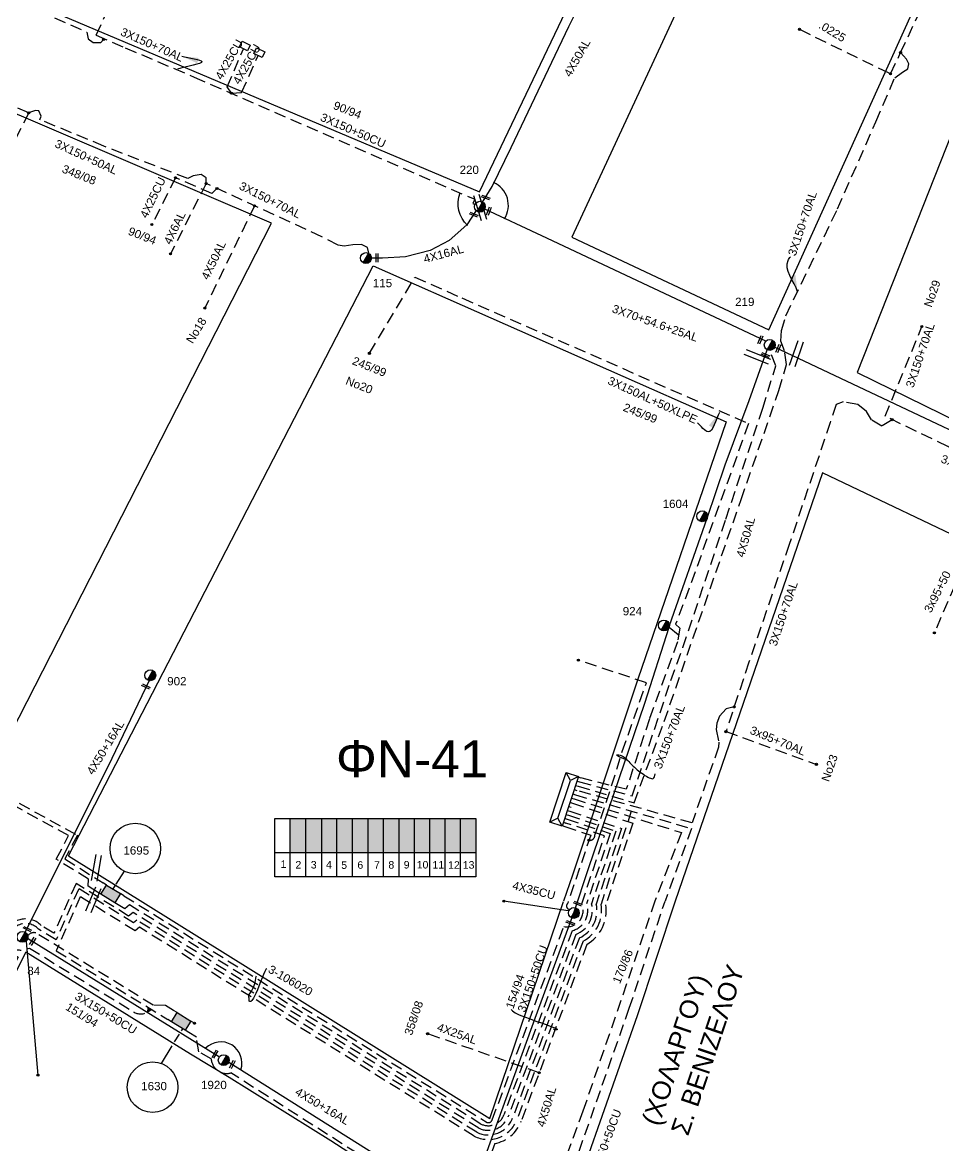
# Model space of a CAD drawing. Header units: millimetres. Extents: x 907 to 2022, y 699 to 1220.
# Drawn here: x 1575.7 to 1675.8, y 776.8 to 898.9 of the extents above; entities that cross this region are included whole.
import ezdxf

# ---------------------------------------------------------------- set-up
doc = ezdxf.new("R2010")
doc.units = ezdxf.units.MM
doc.linetypes.add('DASHED', pattern=[19.05, 12.7, -6.35])
for name, color, linetype in [('Link Box 4 Διευθύνσεων', 7, 'Continuous'), ('Pillar OTE', 7, 'Continuous'), ('Άγνωστα', 7, 'Continuous'), ('Γέφυρες Εναέριου Δικτύου', 7, 'Continuous'), ('Γυμνά εναέρια ΧΤ (3Φ)   4x16AL', 7, 'Continuous'), ('Γυμνά εναέρια ΧΤ (3Φ)   4x35CU', 7, 'Continuous'), ('Γυμνά εναέρια ΧΤ (3Φ)   4x50AL', 7, 'Continuous'), ('Γυμνά εναέρια ΧΤ και ΦΟΠ (3Φ)   4x50+16AL', 7, 'Continuous'), ('Επιγραφές - Σχήματα', 7, 'Continuous'), ('Επιτοίχιο Κουτί', 7, 'Continuous'), ('Καλώδια ΧΤ   3x150+50AL', 7, 'DASHED'), ('Καλώδια ΧΤ   3x150+50CU', 7, 'DASHED'), ('Καλώδια ΧΤ   3x150+70AL', 7, 'DASHED'), ('Καλώδια ΧΤ   3x150AL+50XLPE', 7, 'DASHED'), ('Καλώδια ΧΤ   4x25CU', 7, 'DASHED'), ('Μηχανική τομή', 7, 'Continuous'), ('Στύλος ΦΜ', 7, 'Continuous'), ('Στύλος ΦΜ @ 1', 7, 'Continuous'), ('Συνδέσεις', 7, 'Continuous'), ('Συνεστραμμένα ΧΤ   3x70+54.6+25 AL', 7, 'SYN_LINE'), ('Τομή', 7, 'Continuous'), ('Υποσταθμός πόλεως', 7, 'Continuous'), ('Υπόβαθρο ΔΕΗ', 7, 'Continuous'), ('Υπόγεια Καλώδια Δικτύου ΧΤ   .15', 7, 'DASHED'), ('Υπόγεια καλώδια Δικτύου ΧΤ και Παρ. ΧΤ - 3X150+70 AL', 7, 'DASHED'), ('Υπόγεια καλώδια Παροχών ΧΤ   .0225', 7, 'DASHED'), ('Υπόγεια καλώδια Παροχών ΧΤ   4x25', 7, 'DASHED'), ('Υπόγεια καλώδια Παροχών ΧΤ   4x50AL', 7, 'DASHED'), ('Υπόγεια καλώδια Παροχών ΧΤ   4x6', 7, 'DASHED')]:
    doc.layers.add(name, color=color, linetype=linetype)
doc.styles.get("Standard").update_dxf_attribs({"font": 'arial.ttf'})
doc.linetypes.add('SYN_LINE', pattern='A,0.5,-0.0001,["/\\/\\/\\/",Standard,S=0.1,R=0,X=0,Y=-0.05],-0.25', length=0.7501)
doc.dimstyles.new('ISO-25', dxfattribs={"dimtxt": 2.5, "dimasz": 2.5, "dimexe": 1.25, "dimexo": 0.625, "dimtad": 1, "dimtxsty": 'Standard', "dimcen": 2.5, "dimadec": 0, "dimazin": 0, "dimtfac": 1, "dimtmove": 0, "dimatfit": 3, "dimfxl": 1, "dimarcsym": 0})

# ---------------------------------------------------------------- blocks, each defined once
blk = doc.blocks.new('ΥΠΑΡΧΩΝ ΤΣΙΜΕΝΤΕΝΙΟΣ ΣΤΥΛΟΣ')
at = {"layer": 'Στύλος ΦΜ'}
blk.add_hatch(color=256, dxfattribs=at).paths.add_polyline_path([(-1.29, -2.28, 0.574793), (2.62, 0, 0.268822), (1.3, 2.27)])
blk.add_line((-1.29, -2.28), (1.3, 2.27), dxfattribs=at)
blk.add_circle((0, 0), 2.62, dxfattribs=at)
at = {"layer": 'Στύλος ΦΜ', "flags": 4}
for tag, p in [('ΑΡΙΘΜΟΣ', (-4.68, 8.05)), ('ΤΥΠΟΣ', (-4.91, 3.03))]:
    blk.add_attdef(tag, p, '', height=4, dxfattribs=at)
blk = doc.blocks.new('ΜΗΧΑΝΙΚΗ ΤΟΜΗ')
at = {"layer": 'Μηχανική τομή', "ltscale": 40}
for p, q in [((-1.89, 0.78), (1.89, 0.78)), ((1.89, 0), (-1.89, 0))]:
    blk.add_line(p, q, dxfattribs=at)
blk = doc.blocks.new('ΤΟΜΗ')
at = {"layer": 'Τομή', "ltscale": 40}
for p, q in [((-5.68, 0), (5.68, 0)), ((5.68, -2.33), (-5.68, -2.33))]:
    blk.add_line(p, q, dxfattribs=at)
blk = doc.blocks.new('ΕΠΙΤΟΙΧΙΟ ΚΟΥΤΙ')
at = {"layer": 'Επιτοίχιο Κουτί', "ltscale": 40}
blk.add_lwpolyline([(-2.06, 1.35), (1.86, 1.35), (1.86, -1.39), (-2.06, -1.39)], close=True, dxfattribs=at)
blk = doc.blocks.new('_ΣΥΝΔΕΣΗ')
at = {"layer": 'Συνδέσεις', "linetype": 'SYN_LINE', "ltscale": 40}
blk.add_hatch(color=256, dxfattribs=at).paths.add_polyline_path([(0.5, -0.01, 1), (-0.5, -0.01, 1)])
at = {"layer": 'Συνδέσεις'}
blk.add_circle((0, -0.01), 0.5, dxfattribs=at)
blk = doc.blocks.new('ΥΠΟΣΤΑΘΜΟΣ ΠΟΛΕΩΣ 13 ΑΝΑΧΩΡΗΣΕΩΝ')
at = {"layer": 'Υποσταθμός πόλεως', "ltscale": 40}
for p, q in [((-11.12, -2.82), (-11.12, -4)), ((-9.53, -2.82), (-9.53, -4)), ((-7.77, -2.82), (-7.77, -4)), ((-5.99, -2.82), (-5.99, -4)), ((-4.14, -2.82), (-4.14, -4)), ((-2.3, -2.82), (-2.3, -4)), ((-0.43, -2.82), (-0.43, -4)), ((1.54, -2.82), (1.54, -4)), ((3.43, -2.82), (3.43, -4)), ((5.39, -2.82), (5.39, -4)), ((7.32, -2.82), (7.32, -4)), ((9.32, -2.82), (9.32, -4)), ((11.11, -2.82), (11.11, -4))]:
    blk.add_line(p, q, dxfattribs=at)
blk.add_lwpolyline([(-11.43, 2.82), (11.43, 2.82), (11.43, -2.82), (-11.43, -2.82)], close=True, dxfattribs=at)
for points in [[(-8.62, 0), (-11.43, 2.82)], [(-11.43, -2.82), (-8.62, 0)], [(-8.62, 0), (8.62, 0)], [(8.62, 0), (11.43, 2.82)], [(11.43, -2.82), (8.62, 0)]]:
    blk.add_lwpolyline(points, dxfattribs=at)
at = {"layer": 'Υποσταθμός πόλεως', "linetype": 'SYN_LINE', "ltscale": 40, "flags": 1}
for tag, p in [('ΜΕΤΑΣΧΗΜΑΤΙΣΜΟΣ', (12.22, 1.68)), ('ΙΣΧΥΣ', (12.2, -1.11)), ('ΑΡΙΘΜΟΣ', (12.32, -3.83))]:
    blk.add_attdef(tag, p, '', height=1.8, dxfattribs=at)
blk = doc.blocks.new('LINK BOX 4 ΑΝΑΧΩΡΗΣΕΩΝ')
at = {"layer": 'Link Box 4 Διευθύνσεων', "ltscale": 40}
blk.add_hatch(color=256, dxfattribs=at).paths.add_polyline_path([(-3.54, 0), (-3.54, -4.67), (3.54, -4.67), (3.54, 0)])
for p, q in [((-3.54, 0), (-5.33, 0)), ((5.33, 0), (3.54, 0)), ((-3.54, -4.67), (-5.33, -4.67)), ((5.33, -4.67), (3.54, -4.67))]:
    blk.add_line(p, q, dxfattribs=at)
blk.add_lwpolyline([(-3.54, -4.67), (-3.54, 0), (3.54, 0), (3.54, -4.67)], close=True, dxfattribs=at)

msp = doc.modelspace()

# ---------------------------------------------------------------- hatches: boundary and pattern name
at = {"layer": 'Pillar OTE', "ltscale": 40}
h = msp.add_hatch(color=256, dxfattribs=at)
h.dxf.hatch_style = 1
h.paths.add_polyline_path([(1589.339, 791.825), (1589.274, 791.314), (1589.713, 791.595)])
at = {"layer": 'Καλώδια ΧΤ   3x150AL+50XLPE', "linetype": 'DASHED', "ltscale": 0.2}
h = msp.add_hatch(color=5, dxfattribs=at)
h.dxf.hatch_style = 1
h.paths.add_polyline_path([(1604.762, 808.667), (1606.482, 808.665), (1606.482, 812.347), (1604.762, 812.347)])
h = msp.add_hatch(color=30, dxfattribs=at)
h.dxf.hatch_style = 1
h.paths.add_polyline_path([(1608.202, 812.347), (1606.482, 812.347), (1606.482, 808.665), (1608.202, 808.663)])
h = msp.add_hatch(color=151, dxfattribs=at)
h.dxf.hatch_style = 1
h.paths.add_polyline_path([(1609.851, 812.347), (1608.202, 812.347), (1608.202, 808.663), (1609.85, 808.662)])
h = msp.add_hatch(color=173, dxfattribs=at)
h.dxf.hatch_style = 1
h.paths.add_polyline_path([(1611.544, 812.347), (1609.851, 812.347), (1609.85, 808.662), (1611.543, 808.66)])
h = msp.add_hatch(color=2, dxfattribs=at)
h.dxf.hatch_style = 1
h.paths.add_polyline_path([(1611.543, 808.66), (1613.242, 808.659), (1613.242, 812.347), (1611.544, 812.347)])
h = msp.add_hatch(color=85, dxfattribs=at)
h.dxf.hatch_style = 1
h.paths.add_polyline_path([(1613.242, 812.347), (1613.242, 808.659), (1614.91, 808.657), (1614.91, 812.346)])
at = {"layer": 'Καλώδια ΧΤ   3x150AL+50XLPE', "linetype": 'DASHED', "ltscale": 0.2, "true_color": 0xd2798f}
h = msp.add_hatch(color=233, dxfattribs=at)
h.dxf.hatch_style = 1
h.paths.add_polyline_path([(1614.91, 808.657), (1616.604, 808.655), (1616.605, 812.346), (1614.91, 812.346)])
at = {"layer": 'Καλώδια ΧΤ   3x150AL+50XLPE', "linetype": 'DASHED', "ltscale": 0.2}
h = msp.add_hatch(color=27, dxfattribs=at)
h.dxf.hatch_style = 1
h.paths.add_polyline_path([(1618.27, 812.346), (1616.605, 812.346), (1616.604, 808.655), (1618.269, 808.654)])
h = msp.add_hatch(color=6, dxfattribs=at)
h.dxf.hatch_style = 1
h.paths.add_polyline_path([(1619.935, 812.346), (1618.27, 812.346), (1618.269, 808.654), (1619.934, 808.652)])
h = msp.add_hatch(color=1, dxfattribs=at)
h.dxf.hatch_style = 1
h.paths.add_polyline_path([(1621.6, 812.346), (1619.935, 812.346), (1619.934, 808.652), (1621.599, 808.65)])
h = msp.add_hatch(color=133, dxfattribs=at)
h.dxf.hatch_style = 1
h.paths.add_polyline_path([(1623.265, 812.346), (1621.6, 812.346), (1621.599, 808.65), (1623.264, 808.649)])
h = msp.add_hatch(color=62, dxfattribs=at)
h.dxf.hatch_style = 1
h.paths.add_polyline_path([(1624.93, 812.346), (1623.265, 812.346), (1623.264, 808.649), (1624.929, 808.647)])

# ---------------------------------------------------------------- linework, layer by layer
at = {"layer": 'Pillar OTE', "ltscale": 40}
for points in [[(1603.098, 806.027), (1603.098, 812.347), (1624.93, 812.346), (1624.929, 806.006), (1603.098, 806.027)], [(1604.762, 806.026), (1604.762, 812.347)], [(1606.482, 806.024), (1606.482, 812.347)], [(1608.201, 806.022), (1608.202, 812.347)], [(1609.85, 806.021), (1609.851, 812.347)], [(1611.543, 806.019), (1611.544, 812.347)], [(1613.241, 806.017), (1613.242, 812.347)], [(1614.91, 806.016), (1614.91, 812.346)], [(1616.604, 806.014), (1616.605, 812.346)], [(1618.269, 806.014), (1618.27, 812.346)], [(1619.934, 806.014), (1619.935, 812.346)], [(1621.599, 806.014), (1621.6, 812.346)], [(1623.264, 806.014), (1623.265, 812.346)], [(1603.098, 808.668), (1624.929, 808.647)], [(1589.713, 791.595), (1589.274, 791.314), (1589.339, 791.825), (1589.713, 791.595)]]:
    msp.add_lwpolyline(points, dxfattribs=at)
at = {"layer": 'Άγνωστα', "color": 233, "linetype": 'DASHED', "ltscale": 0.1, "true_color": 0xd2798f}
msp.add_lwpolyline([(1636.228, 816.34), (1641.948, 814.82), (1646.129, 827.355), (1647.455, 830.947), (1652.117, 844.924), (1656.133, 856.961), (1657.541, 861.579), (1656.885, 863.262)], dxfattribs=at)
at = {"layer": 'Άγνωστα', "color": 62, "linetype": 'DASHED', "ltscale": 0.1}
msp.add_lwpolyline([(1679.276, 842.959), (1674.786, 832.545)], dxfattribs=at)
at = {"layer": 'Άγνωστα', "color": 2, "linetype": 'DASHED', "ltscale": 0.1}
msp.add_lwpolyline([(1645.95, 833.175), (1646.981, 832.316)], dxfattribs=at)
at = {"layer": 'Άγνωστα', "color": 173, "linetype": 'DASHED', "ltscale": 0.1}
for points in [[(1653.019, 824.489), (1652.145, 824.29), (1651.423, 823.473), (1651.132, 822.71), (1651.05, 822.029), (1651.35, 820.654), (1651.331, 820.124), (1648.44, 811.887), (1635.918, 815.407), (1635.918, 815.407), (1635.918, 815.407)], [(1652.138, 821.805), (1661.96, 818.249)]]:
    msp.add_lwpolyline(points, dxfattribs=at)
at = {"layer": 'Άγνωστα', "color": 30, "linetype": 'SYN_LINE', "ltscale": 10}
msp.add_lwpolyline([(1576.049, 799), (1577.347, 784.453)], dxfattribs=at)
at = {"layer": 'Γέφυρες Εναέριου Δικτύου', "ltscale": 0.1}
for points in [[(1628.051, 877.574, 0.460114), (1626.875, 881.505, -0.1799973)], [(1624.049, 876.828, -0.3048294), (1623.235, 880.375, -2.186761)]]:
    msp.add_lwpolyline(points, format="xyb", dxfattribs=at)
at = {"layer": 'Γέφυρες Εναέριου Δικτύου', "ltscale": 20}
msp.add_arc((1597.214, 785.768), 2.306, 341.79036, 135.49895, dxfattribs=at)
at = {"layer": 'Γυμνά εναέρια ΧΤ (3Φ)   4x16AL', "color": 151, "ltscale": 0.1}
msp.add_lwpolyline([(1624.964, 878.47), (1623.973, 876.902), (1622.049, 875.21), (1619.97, 874.117), (1617.301, 873.417), (1614.785, 873.286), (1613.593, 873.304)], dxfattribs=at)
at = {"layer": 'Γυμνά εναέρια ΧΤ (3Φ)   4x35CU', "color": 30, "linetype": 'SYN_LINE', "ltscale": 16}
msp.add_lwpolyline([(1634.973, 802.326), (1627.979, 803.379)], dxfattribs=at)
at = {"layer": 'Γυμνά εναέρια ΧΤ (3Φ)   4x50AL', "color": 233, "ltscale": 0.1, "true_color": 0xd2798f}
msp.add_lwpolyline([(1625.678, 879.393), (1626.72, 881.07), (1628.774, 885.324), (1635.041, 898.46), (1636.296, 900.929), (1651.352, 930.541), (1659.64, 946.959), (1668.442, 966.712), (1685.5, 1004.754)], dxfattribs=at)
at = {"layer": 'Γυμνά εναέρια ΧΤ (3Φ)   4x50AL', "color": 30, "ltscale": 0.1}
for points in [[(1650.106, 845.02), (1652.033, 850.829), (1654.645, 857.824), (1656.595, 863.338)], [(1645.978, 833.354), (1650.106, 845.02)], [(1635.601, 802.092), (1637.178, 806.925), (1643.314, 824.884), (1645.95, 833.175)]]:
    msp.add_lwpolyline(points, dxfattribs=at)
at = {"layer": 'Γυμνά εναέρια ΧΤ (3Φ)   4x50AL', "color": 30}
msp.add_lwpolyline([(1623.806, 769.678), (1631.405, 790.66), (1635.442, 801.708)], dxfattribs=at)
at = {"layer": 'Γυμνά εναέρια ΧΤ και ΦΟΠ (3Φ)   4x50+16AL', "color": 6, "ltscale": 0.1}
msp.add_lwpolyline([(1589.423, 827.359), (1585.381, 818.891), (1575.954, 799.998)], dxfattribs=at)
at = {"layer": 'Γυμνά εναέρια ΧΤ και ΦΟΠ (3Φ)   4x50+16AL', "color": 30}
for points in [[(1576.217, 799.339), (1597.074, 786.455)], [(1598.083, 785.872), (1623.806, 769.678), (1630.505, 764.469)]]:
    msp.add_lwpolyline(points, dxfattribs=at)
at = {"layer": 'Επιγραφές - Σχήματα'}
msp.add_lwpolyline([(1641.329, 818.728), (1640.836, 818.916), (1640.511, 819.059), (1640.327, 819.163), (1640.258, 819.232), (1640.279, 819.27), (1640.365, 819.281), (1640.488, 819.272), (1640.624, 819.245), (1640.751, 819.206), (1640.868, 819.154), (1640.975, 819.092), (1641.076, 819.021), (1641.173, 818.94), (1641.269, 818.85), (1641.364, 818.754), (1641.463, 818.65), (1641.566, 818.541), (1641.675, 818.426), (1641.79, 818.307), (1641.912, 818.185), (1642.042, 818.059), (1642.179, 817.931), (1642.324, 817.801), (1642.479, 817.67), (1642.642, 817.539), (1642.812, 817.409), (1642.985, 817.284), (1643.159, 817.164), (1643.329, 817.053), (1643.495, 816.952), (1643.651, 816.863), (1643.796, 816.789), (1643.927, 816.732), (1644.043, 816.696), (1644.144, 816.688), (1644.232, 816.711), (1644.305, 816.772), (1644.365, 816.876), (1644.411, 817.027), (1644.444, 817.23)], dxfattribs=at)
at = {"layer": 'Επιγραφές - Σχήματα', "linetype": 'Continuous'}
for centre in [(1587.93, 809.096), (1589.806, 783.142)]:
    msp.add_circle(centre, 2.75, dxfattribs=at)
at = {"layer": 'Καλώδια ΧΤ   3x150+50AL', "color": 133, "ltscale": 0.1}
for points in [[(1576.339, 889.093), (1569.308, 892.202), (1562.986, 894.86), (1562.986, 895.464), (1562.658, 895.597)], [(1595.638, 881.392), (1595.635, 882.022), (1595.075, 882.378), (1594.21, 882.247), (1593.657, 881.934), (1584.517, 885.472), (1577.565, 888.344), (1577.692, 888.719), (1577.434, 889.291), (1577.076, 889.335), (1576.654, 889.197), (1576.339, 889.093)]]:
    msp.add_lwpolyline(points, dxfattribs=at)
at = {"layer": 'Καλώδια ΧΤ   3x150+50CU', "color": 151, "ltscale": 0.1}
for points in [[(1560.187, 896.595), (1559.831, 896.739), (1559.704, 896.425), (1556.46, 897.883), (1561.646, 906.739), (1577.396, 900.174), (1582.662, 897.864), (1582.819, 897.137), (1583.366, 896.752), (1584.173, 896.743), (1584.487, 897.066)], [(1594.334, 892.984), (1624.83, 879.69), (1624.625, 879.225), (1624.848, 879.125)], [(1635.763, 814.943), (1648.387, 811.259), (1645.505, 803.379)], [(1632.64, 764.087), (1632.385, 765.391), (1641.627, 791.736), (1645.505, 803.379)]]:
    msp.add_lwpolyline(points, dxfattribs=at)
at = {"layer": 'Καλώδια ΧΤ   3x150+50CU', "color": 27, "ltscale": 0.1}
for points in [[(1635.614, 814.494), (1647.287, 810.831), (1644.404, 803.379)], [(1644.404, 803.379), (1636.583, 780.543), (1631.048, 765.616), (1629.887, 764.964), (1629.649, 764.457), (1629.425, 763.287), (1629.494, 762.448), (1624.786, 748.753), (1617.027, 724.519), (1614.406, 716.092), (1613.738, 715.446), (1613.938, 714.624)]]:
    msp.add_lwpolyline(points, dxfattribs=at)
at = {"layer": 'Καλώδια ΧΤ   3x150+50CU', "color": 151, "linetype": 'DASHED', "ltscale": 0.1}
msp.add_lwpolyline([(1563.872, 807.676), (1565.246, 806.829), (1565.185, 804.919), (1573.307, 799.919, 0.5031973), (1576.418, 798.269), (1587.733, 791.343, 0.2795732), (1589.274, 791.314)], format="xyb", dxfattribs=at)
at = {"layer": 'Καλώδια ΧΤ   3x150+70AL', "color": 151, "ltscale": 0.1}
msp.add_lwpolyline([(1583.68, 897.549), (1586.836, 896.16), (1594.334, 892.984)], dxfattribs=at)
at = {"layer": 'Καλώδια ΧΤ   3x150+70AL', "color": 133, "ltscale": 0.1}
msp.add_lwpolyline([(1613.297, 873.815), (1613.168, 874.437), (1612.524, 874.769), (1611.591, 874.748), (1610.626, 874.587), (1609.979, 874.707), (1608.216, 875.621), (1595.638, 881.392)], dxfattribs=at)
at = {"layer": 'Καλώδια ΧΤ   3x150AL+50XLPE', "color": 2, "ltscale": 0.1}
for points in [[(1613.381, 862.954), (1618.314, 871.227)], [(1618.314, 871.227), (1623.437, 868.958), (1654.588, 855.302), (1648.13, 837.393), (1646.655, 833.477), (1647.103, 833.049), (1646.859, 831.583), (1643.804, 823.183), (1641.301, 815.539), (1636.369, 816.765)]]:
    msp.add_lwpolyline(points, dxfattribs=at)
at = {"layer": 'Καλώδια ΧΤ   3x150AL+50XLPE', "color": 2, "linetype": 'DASHED', "ltscale": 0.1}
msp.add_lwpolyline([(1583.812, 804.365), (1582.788, 804.996), (1582.829, 805.767), (1579.344, 807.942), (1580.667, 810.504), (1572.179, 815.166), (1571.137, 813.128, -0.2353057), (1569.223, 812.416), (1564.163, 815.532), (1564.018, 816.417), (1560.143, 818.836, -0.3936327), (1557.364, 820.57), (1528.935, 838.315), (1532.099, 852.503), (1543.722, 851.019)], format="xyb", dxfattribs=at)
at = {"layer": 'Καλώδια ΧΤ   3x150AL+50XLPE', "color": 1, "linetype": 'DASHED', "ltscale": 0.1}
for points in [[(1570.34, 813.736, 0.5686308), (1571.027, 814.011), (1571.969, 815.852), (1581.639, 810.541), (1580.276, 807.958), (1580.276, 807.958), (1584.424, 805.359)], [(1635.165, 813.146), (1640.773, 811.281), (1638.033, 803.061, -0.3549457), (1636.195, 799.378), (1628.936, 779.794, -0.4424326), (1625.056, 778.238), (1588.103, 801.297), (1587.747, 801.002), (1581.775, 804.728), (1579.311, 799.164), (1577.396, 800.343, 1.2081161), (1575.203, 797.293), (1568.347, 783.823), (1566.886, 783.658), (1561.651, 773.507), (1558.865, 767.805), (1559.586, 766.198), (1552.528, 752.371, -0.6554703), (1552.672, 750.392), (1553.832, 749.729)]]:
    msp.add_lwpolyline(points, format="xyb", dxfattribs=at)
at = {"layer": 'Καλώδια ΧΤ   3x150AL+50XLPE', "color": 6, "linetype": 'DASHED', "ltscale": 0.1}
for points in [[(1635.459, 814.028), (1641.997, 811.852), (1639.063, 802.993, -0.3073484), (1636.999, 798.67), (1629.871, 779.438, -0.262938), (1626.997, 777.022), (1624.723, 770.742, 0.3446356), (1621.677, 769.816), (1598.329, 784.693, -0.4737647), (1596.177, 786.217), (1594.846, 786.989), (1594.564, 788.595), (1593.743, 789.101)], [(1592.086, 791.492), (1591.226, 792.021), (1589.878, 792.068), (1577.134, 799.917, 0.3382829), (1576.242, 799.583)]]:
    msp.add_lwpolyline(points, format="xyb", dxfattribs=at)
at = {"layer": 'Καλώδια ΧΤ   3x150AL+50XLPE', "color": 151, "linetype": 'DASHED', "ltscale": 0.1}
msp.add_lwpolyline([(1641.844, 813.169), (1641.844, 813.169), (1638.549, 803.032, -0.3285815), (1636.595, 799.017), (1629.402, 779.612, -0.4515787), (1624.754, 777.837), (1588.38, 800.535), (1587.898, 800.136), (1581.936, 803.856), (1579.332, 797.976), (1591.474, 790.498)], format="xyb", dxfattribs=at)
at = {"layer": 'Καλώδια ΧΤ   3x150AL+50XLPE', "color": 133, "linetype": 'DASHED', "ltscale": 0.1}
for points in [[(1635.02, 812.709), (1640.152, 811.001), (1637.513, 803.082, -0.3894114), (1635.803, 799.757), (1628.467, 779.966, -0.441557), (1625.282, 778.686), (1587.693, 802.143), (1587.207, 801.741), (1581.486, 805.311)], [(1581.486, 805.311), (1579.085, 799.89), (1577.71, 800.736, 0.5051768), (1573.873, 800.145), (1563.26, 806.682)]]:
    msp.add_lwpolyline(points, format="xyb", dxfattribs=at)
at = {"layer": 'Καλώδια ΧΤ   3x150AL+50XLPE', "color": 62, "linetype": 'DASHED', "ltscale": 0.1}
msp.add_lwpolyline([(1634.879, 812.287), (1639.537, 810.737), (1636.988, 803.088, -0.4367396), (1635.419, 800.16), (1627.997, 780.136, -0.4427794), (1625.496, 779.142), (1587.313, 802.969), (1586.783, 802.53), (1586.081, 802.968)], format="xyb", dxfattribs=at)
at = {"layer": 'Καλώδια ΧΤ   3x150AL+50XLPE', "color": 5, "linetype": 'DASHED', "ltscale": 0.1}
msp.add_lwpolyline([(1586.693, 803.962), (1626.16, 779.316, 0.4014593), (1626.727, 779.588), (1634.522, 800.617, 0.6057526), (1636.456, 803.074), (1638.923, 810.475), (1634.74, 811.867)], format="xyb", dxfattribs=at)
at = {"layer": 'Καλώδια ΧΤ   3x150AL+50XLPE', "color": 30, "linetype": 'DASHED', "ltscale": 0.1}
msp.add_lwpolyline([(1634.614, 811.491), (1637.427, 810.555), (1634.932, 803.146, 0.6757106), (1635.153, 802.475)], format="xyb", dxfattribs=at)
at = {"layer": 'Καλώδια ΧΤ   3x150AL+50XLPE', "linetype": 'Continuous', "ltscale": 0.2}
for points in [[(1586.703, 806.635), (1585.824, 805.228)], [(1585.717, 805.056), (1585.495, 804.7)]]:
    msp.add_lwpolyline(points, dxfattribs=at)
at = {"layer": 'Καλώδια ΧΤ   4x25CU', "color": 151, "ltscale": 0.1}
for points in [[(1598.372, 891.224), (1597.902, 891.909), (1599.695, 896.049)], [(1598.372, 891.224), (1599.487, 891.298), (1601.266, 895.319)]]:
    msp.add_lwpolyline(points, dxfattribs=at)
at = {"layer": 'Καλώδια ΧΤ   4x25CU', "color": 133, "ltscale": 0.1}
for points in [[(1576.339, 889.093), (1573.754, 883.919)], [(1596.805, 880.856), (1596.244, 880.305), (1592.292, 882.034), (1589.744, 876.957)]]:
    msp.add_lwpolyline(points, dxfattribs=at)
at = {"layer": 'Συνεστραμμένα ΧΤ   3x70+54.6+25 AL', "color": 233, "ltscale": 10, "true_color": 0xd2798f}
msp.add_lwpolyline([(1656.468, 864.266), (1632.115, 875.717), (1625.918, 878.632)], dxfattribs=at)
at = {"layer": 'Συνεστραμμένα ΧΤ   3x70+54.6+25 AL', "color": 173, "ltscale": 10}
msp.add_lwpolyline([(1677.644, 854.038), (1674.427, 855.564), (1657.418, 863.599)], dxfattribs=at)
at = {"layer": 'Υπόβαθρο ΔΕΗ', "ltscale": 0.1}
for points in [[(1685.797, 910.02), (1666.39, 860.849), (1710.298, 839.343), (1743.204, 823.226), (1772.696, 810.302), (1786.235, 841.156), (1792.988, 857.098), (1748.23, 879.207), (1685.797, 910.02)], [(1561.557, 907.474), (1625.344, 880.483), (1638.214, 907.474)], [(1650.159, 907.474), (1635.385, 875.585), (1656.797, 865.499), (1675.73, 907.474)], [(1570.984, 815.024), (1602.749, 877.094), (1555.697, 897.205), (1537.297, 863.308), (1531.952, 839.378), (1550.166, 827.985), (1570.984, 815.024)], [(1580.656, 808.302), (1580.656, 808.302), (1613.781, 872.458), (1652.138, 855.499), (1642.544, 827.526), (1635.456, 806.21), (1634.458, 803.379)], [(1756.302, 803.379), (1680.822, 840.5), (1680.55, 841.396), (1662.607, 849.943), (1646.624, 803.379)]]:
    msp.add_lwpolyline(points, dxfattribs=at)
at = {"layer": 'Υπόβαθρο ΔΕΗ'}
for points in [[(1580.656, 808.302), (1626.45, 779.725), (1626.45, 779.725), (1626.45, 779.725), (1634.475, 803.351)], [(1646.624, 803.379), (1642.49, 790.915), (1633.18, 764.378), (1634.118, 763.902), (1645.864, 758.815), (1659.34, 753.266), (1672.175, 747.898), (1672.175, 747.898), (1672.175, 747.898), (1700.302, 734.863), (1733.882, 721.665), (1741.658, 739.51), (1698.538, 760.517)], [(1602.997, 722.429), (1607.657, 724.597), (1614.982, 746.253), (1622.782, 768.515), (1609.197, 777.33), (1598.141, 784.209), (1593.924, 786.739), (1576.038, 797.832), (1576.038, 797.832), (1576.038, 797.832), (1565.424, 776.978), (1560.036, 765.842), (1552.436, 751.092), (1552.436, 751.092)], [(1592.206, 788.071), (1592.72, 788.907)], [(1592.954, 789.287), (1593.088, 789.504)], [(1590.759, 785.722), (1591.943, 787.645)]]:
    msp.add_lwpolyline(points, dxfattribs=at)
for points in [[(1602.214, 796.016), (1602.029, 796.037), (1600.837, 792.443), (1600.303, 792.463), (1600.303, 792.525), (1600.279, 793.11), (1600.258, 793.123), (1601.053, 794.395), (1601.043, 795.277), (1601.103, 795.259)], [(1628.801, 791.599), (1628.801, 791.221), (1633.851, 789.564), (1633.851, 789.378), (1633.54, 789.338), (1633.374, 789.471)]]:
    msp.add_open_spline(points, degree=3, dxfattribs=at)
at = {"layer": 'Υπόγεια Καλώδια Δικτύου ΧΤ   .15', "color": 85, "ltscale": 0.1}
msp.add_lwpolyline([(1671.116, 895.638), (1679.833, 914.277)], dxfattribs=at)
at = {"layer": 'Υπόγεια καλώδια Δικτύου ΧΤ και Παρ. ΧΤ - 3X150+70 AL', "color": 85, "ltscale": 0.1}
msp.add_lwpolyline([(1636.07, 815.865), (1642.153, 814.074), (1645.418, 822.921), (1653.774, 847.033), (1657.885, 858.895), (1658.713, 861.726), (1658.511, 863.208), (1658.107, 864.27), (1658.174, 865.416), (1658.646, 867.033), (1664.258, 878.652), (1668.428, 888.127), (1670.473, 892.902), (1671.334, 893.513), (1671.883, 893.876), (1671.998, 894.404), (1671.738, 894.912), (1671.116, 895.638)], dxfattribs=at)
at = {"layer": 'Υπόγεια καλώδια Δικτύου ΧΤ και Παρ. ΧΤ - 3X150+70 AL', "color": 173, "ltscale": 0.1}
for points in [[(1669.43, 856.1), (1673.429, 865.856)], [(1670.205, 855.726), (1669.064, 855.026), (1667.96, 855.698), (1667.412, 856.606), (1666.474, 857.36), (1664.874, 857.68), (1664.119, 857.383), (1663.456, 855.417), (1659.016, 842.169), (1654.616, 829.349), (1652.138, 821.805)], [(1688.613, 848.929), (1680.873, 852.717), (1680.095, 851.661), (1678.745, 851.391), (1677.906, 851.661), (1676.256, 852.8), (1669.43, 856.1)]]:
    msp.add_lwpolyline(points, dxfattribs=at)
at = {"layer": 'Υπόγεια καλώδια Δικτύου ΧΤ και Παρ. ΧΤ - 3X150+70 AL', "color": 30, "ltscale": 0.1}
msp.add_lwpolyline([(1637.242, 810.004, 0.4883737), (1637.882, 810.565), (1639.122, 814.084), (1640.859, 819.633), (1643.48, 827.107), (1636.089, 829.58)], format="xyb", dxfattribs=at)
at = {"layer": 'Υπόγεια καλώδια Παροχών ΧΤ   .0225', "color": 85, "ltscale": 0.1}
msp.add_lwpolyline([(1660.126, 898.171), (1670.024, 893.325), (1671.116, 895.638)], dxfattribs=at)
at = {"layer": 'Υπόγεια καλώδια Παροχών ΧΤ   4x25', "ltscale": 0.1}
msp.add_lwpolyline([(1631.829, 784.72), (1619.703, 788.959)], dxfattribs=at)
at = {"layer": 'Υπόγεια καλώδια Παροχών ΧΤ   4x50AL', "color": 151, "ltscale": 0.1}
msp.add_lwpolyline([(1583.68, 897.549), (1586.281, 903.237)], dxfattribs=at)
at = {"layer": 'Υπόγεια καλώδια Παροχών ΧΤ   4x50AL', "color": 133, "ltscale": 0.1}
msp.add_lwpolyline([(1600.894, 878.98), (1595.49, 867.862)], dxfattribs=at)
at = {"layer": 'Υπόγεια καλώδια Παροχών ΧΤ   4x6', "color": 133, "ltscale": 0.1}
msp.add_lwpolyline([(1595.638, 881.392), (1591.76, 873.768)], dxfattribs=at)

# ---------------------------------------------------------------- block references
at = {"layer": 'Link Box 4 Διευθύνσεων', "xscale": 0.2499999999999998, "yscale": 0.2499999999999998, "zscale": 0.2499999999999998, "rotation": 328.3726385802877}
for p in [(1585.559, 804.661), (1593.221, 790.793)]:
    msp.add_blockref('LINK BOX 4 ΑΝΑΧΩΡΗΣΕΩΝ', p, dxfattribs=at)
at = {"layer": 'Επιτοίχιο Κουτί', "xscale": 0.25, "yscale": 0.25, "zscale": 0.25, "rotation": 334.9702266229109}
for p in [(1599.865, 896.353), (1601.436, 895.623)]:
    msp.add_blockref('ΕΠΙΤΟΙΧΙΟ ΚΟΥΤΙ', p, dxfattribs=at)
at = {"layer": 'Μηχανική τομή'}
for p, xscale, yscale, zscale, rotation in [((1625.976, 879.794), 0.2499999999999994, 0.2499999999999994, 0.2499999999999994, 339.1430730486251), ((1624.686, 877.926), 0.2499999999999994, 0.2499999999999994, 0.2499999999999994, 339.1430730486251), ((1626.442, 878.367), 0.2499999999999994, 0.2499999999999994, 0.2499999999999994, 68.4005871283439), ((1614.104, 873.334), 0.2499999999999994, 0.2499999999999994, 0.2499999999999994, 271.0984632781665), ((1655.966, 864.379), 0.2499999999999994, 0.2499999999999994, 0.2499999999999994, 68.4005871283439), ((1657.917, 863.435), 0.2499999999999994, 0.2499999999999994, 0.2499999999999994, 68.4005871283439), ((1656.382, 862.668), 0.2499999999999994, 0.2499999999999994, 0.2499999999999994, 338.3589908239254), ((1589.044, 826.629), 0.2499999999999994, 0.2499999999999994, 0.2499999999999994, 334.7225208383078), ((1635.991, 803.02), 0.2499999999999994, 0.2499999999999994, 0.2499999999999994, 338.3589908239254), ((1635.181, 800.925), 0.2499999999999987, 0.2499999999999987, 0.2499999999999987, 339.3050520699537), ((1576.153, 800.245), 0.2499999999999993, 0.2499999999999993, 0.2499999999999993, 333.0408705210897), ((1576.857, 798.944), 0.2500000000000519, 0.2500000000000519, 0.2500000000000519, 57.32781525691588), ((1596.68, 786.698), 0.2500000000000506, 0.2500000000000506, 0.2500000000000506, 59.88800093991089), ((1598.558, 785.576), 0.2500000000000085, 0.2500000000000085, 0.2500000000000085, 63.09215119573446)]:
    msp.add_blockref('ΜΗΧΑΝΙΚΗ ΤΟΜΗ', p, dxfattribs=dict(at, xscale=xscale, yscale=yscale, zscale=zscale, rotation=rotation))
at = {"layer": 'Στύλος ΦΜ @ 1', "ltscale": 40}
ref = msp.add_blockref('ΥΠΑΡΧΩΝ ΤΣΙΜΕΝΤΕΝΙΟΣ ΣΤΥΛΟΣ', (1625.385, 878.882), dxfattribs=dict(at, xscale=0.2249999999999091, yscale=0.2249999999999091, zscale=0.2249999999999091))
ref.add_attrib('ΤΥΠΟΣ', '220', (1623.18, 882.447), dxfattribs={"layer": 'Στύλος ΦΜ', "height": 0.9, "flags": 4})
ref = msp.add_blockref('ΥΠΑΡΧΩΝ ΤΣΙΜΕΝΤΕΝΙΟΣ ΣΤΥΛΟΣ', (1613.004, 873.304), dxfattribs=dict(at, xscale=0.2249999999999091, yscale=0.2249999999999091, zscale=0.2249999999999091))
ref.add_attrib('ΤΥΠΟΣ', '115', (1613.749, 870.133), dxfattribs={"layer": 'Στύλος ΦΜ', "height": 0.9, "flags": 4})
ref = msp.add_blockref('ΥΠΑΡΧΩΝ ΤΣΙΜΕΝΤΕΝΙΟΣ ΣΤΥΛΟΣ', (1656.885, 863.851), dxfattribs=dict(at, xscale=0.2249999999999091, yscale=0.2249999999999091, zscale=0.2249999999999091))
ref.add_attrib('ΤΥΠΟΣ', '219', (1653.128, 868.088), dxfattribs={"layer": 'Στύλος ΦΜ', "height": 0.9, "flags": 4})
ref = msp.add_blockref('ΥΠΑΡΧΩΝ ΤΣΙΜΕΝΤΕΝΙΟΣ ΣΤΥΛΟΣ', (1649.551, 845.217), dxfattribs=dict(at, xscale=0.2249999999999091, yscale=0.2249999999999091, zscale=0.2249999999999091))
ref.add_attrib('ΤΥΠΟΣ', '1604', (1645.249, 846.124), dxfattribs={"layer": 'Στύλος ΦΜ', "height": 0.9, "flags": 4})
ref = msp.add_blockref('ΥΠΑΡΧΩΝ ΤΣΙΜΕΝΤΕΝΙΟΣ ΣΤΥΛΟΣ', (1645.389, 833.354), dxfattribs=dict(at, xscale=0.2249999999999091, yscale=0.2249999999999091, zscale=0.2249999999999091))
ref.add_attrib('ΤΥΠΟΣ', '924', (1640.913, 834.455), dxfattribs={"layer": 'Στύλος ΦΜ', "height": 0.9, "flags": 4})
ref = msp.add_blockref('ΥΠΑΡΧΩΝ ΤΣΙΜΕΝΤΕΝΙΟΣ ΣΤΥΛΟΣ', (1589.559, 827.932), dxfattribs=dict(at, xscale=0.2249999999999091, yscale=0.2249999999999091, zscale=0.2249999999999091))
ref.add_attrib('ΤΥΠΟΣ', '902', (1591.399, 826.84), dxfattribs={"layer": 'Στύλος ΦΜ', "height": 0.9, "flags": 4})
at = {"layer": 'Στύλος ΦΜ @ 1', "ltscale": 40, "xscale": 0.2249999999999091, "yscale": 0.2249999999999091, "zscale": 0.2249999999999091}
msp.add_blockref('ΥΠΑΡΧΩΝ ΤΣΙΜΕΝΤΕΝΙΟΣ ΣΤΥΛΟΣ', (1635.6, 802.092), dxfattribs=at)
at = {"layer": 'Στύλος ΦΜ @ 1', "ltscale": 40}
ref = msp.add_blockref('ΥΠΑΡΧΩΝ ΤΣΙΜΕΝΤΕΝΙΟΣ ΣΤΥΛΟΣ', (1575.661, 799.487), dxfattribs=dict(at, xscale=0.2249999999999091, yscale=0.2249999999999091, zscale=0.2249999999999091))
ref.add_attrib('ΤΥΠΟΣ', '84', (1576.189, 795.341), dxfattribs={"layer": 'Στύλος ΦΜ', "height": 0.9, "flags": 4})
ref = msp.add_blockref('ΥΠΑΡΧΩΝ ΤΣΙΜΕΝΤΕΝΙΟΣ ΣΤΥΛΟΣ', (1597.535, 786.088), dxfattribs=dict(at, xscale=0.2249999999999091, yscale=0.2249999999999091, zscale=0.2249999999999091))
ref.add_attrib('ΤΥΠΟΣ', '1920', (1595.073, 782.94), dxfattribs={"layer": 'Στύλος ΦΜ', "height": 0.9, "flags": 4})
at = {"layer": 'Συνδέσεις', "xscale": 0.2249999999999091, "yscale": 0.2249999999999091, "zscale": 0.2249999999999091}
for p in [(1660.126, 898.173), (1584.488, 897.068), (1671.117, 895.64), (1670.025, 893.327), (1598.373, 891.226), (1576.34, 889.096), (1592.293, 882.037), (1595.639, 881.394), (1596.806, 880.859), (1600.895, 878.983), (1589.736, 876.943), (1591.752, 873.754), (1595.491, 867.865), (1673.43, 865.858), (1613.373, 862.94), (1670.206, 855.728), (1674.787, 832.547), (1636.089, 829.583), (1653.02, 824.491), (1652.138, 821.808), (1661.961, 818.252), (1637.242, 810.004), (1627.976, 803.382), (1594.355, 790.095), (1619.704, 788.962), (1577.348, 784.455), (1631.829, 784.72)]:
    msp.add_blockref('_ΣΥΝΔΕΣΗ', p, dxfattribs=at)
at = {"layer": 'Τομή'}
for p, xscale, yscale, zscale, rotation in [((1625.691, 878.877), 0.2499999999999997, 0.2499999999999997, 0.2499999999999997, 287.1787947687595), ((1655.645, 862.839), 0.2499999999999997, 0.2499999999999997, 0.2499999999999997, 338.2914638530971), ((1660.066, 862.799), 0.2499999999999997, 0.2499999999999997, 0.2499999999999997, 251.0837685616881), ((1583.412, 807.035), 0.2499999999999996, 0.2499999999999996, 0.2499999999999996, 79.84261076006482), ((1583.096, 803.622), 0.2499999999999996, 0.2499999999999996, 0.2499999999999996, 67.81767397985828)]:
    msp.add_blockref('ΤΟΜΗ', p, dxfattribs=dict(at, xscale=xscale, yscale=yscale, zscale=zscale, rotation=rotation))
at = {"layer": 'Υποσταθμός πόλεως', "xscale": 0.2499999999999076, "yscale": 0.2499999999999076, "zscale": 0.2499999999999076, "rotation": 71.59496325475173}
msp.add_blockref('ΥΠΟΣΤΑΘΜΟΣ ΠΟΛΕΩΣ 13 ΑΝΑΧΩΡΗΣΕΩΝ', (1634.543, 814.445), dxfattribs=at)

# ---------------------------------------------------------------- texts
at = {"ltscale": 30, "width": 5.62865, "attachment_point": 1}
for s, insert, char_height in [('1', (1603.721, 807.808), 0.817), ('2', (1605.34, 807.741), 0.817), ('3', (1607.005, 807.741), 0.817), ('4', (1608.657, 807.741), 0.817), ('5', (1610.309, 807.7), 0.817), ('6', (1612.069, 807.714), 0.817), ('7', (1613.883, 807.714), 0.817), ('8', (1615.44, 807.727), 0.817), ('9', (1617.105, 807.741), 0.817), ('10', (1618.516, 807.742), 0.8172), ('11', (1620.226, 807.728), 0.8172), ('12', (1621.93, 807.713), 0.8172), ('13', (1623.525, 807.725), 0.8172)]:
    msp.add_mtext(s, dxfattribs=dict(at, insert=insert, char_height=char_height))
at = {"layer": 'Γυμνά εναέρια ΧΤ (3Φ)   4x16AL', "color": 7, "insert": (1619.162, 873.615), "char_height": 0.9, "width": 84.18588, "attachment_point": 1, "rotation": 15.09334}
msp.add_mtext('4X16AL', dxfattribs=at)
at = {"layer": 'Γυμνά εναέρια ΧΤ (3Φ)   4x35CU', "color": 7, "insert": (1629.073, 805.564), "char_height": 0.9, "width": 84.18588, "attachment_point": 1, "rotation": 345.87132}
msp.add_mtext('4X35CU', dxfattribs=at)
at = {"layer": 'Γυμνά εναέρια ΧΤ (3Φ)   4x50AL', "color": 7, "char_height": 0.9, "width": 84.18588, "attachment_point": 1}
for insert, rotation in [((1634.448, 893.355), 60.24183), ((1653.224, 840.928), 73.96594), ((1631.535, 779.003), 72.98038)]:
    msp.add_mtext('4X50AL', dxfattribs=dict(at, insert=insert, rotation=rotation))
at = {"layer": 'Γυμνά εναέρια ΧΤ και ΦΟΠ (3Φ)   4x50+16AL', "color": 7, "char_height": 0.9, "width": 84.18588, "attachment_point": 1}
for insert, rotation in [((1582.578, 817.498), 58.69668), ((1605.671, 783.163), 329.04779)]:
    msp.add_mtext('4X50+16AL', dxfattribs=dict(at, insert=insert, rotation=rotation))
at = {"layer": 'Επιγραφές - Σχήματα', "char_height": 0.9, "attachment_point": 1}
for s, insert, rotation in [('90/94', (1609.695, 890.385), 338.39933), ('348/08', (1580.203, 883.485), 338.39933), ('\\pt0;90/94', (1587.397, 876.714), 338.39933), ('\\pt0;No29', (1673.621, 868.175), 70.31784), ('\\pt0;No18', (1593.392, 864.387), 58.50349), ('\\pt0;245/99', (1611.755, 862.618), 338.39933), ('\\pt0;No20', (1611.043, 860.452), 338.39933), ('\\pt0;245/99', (1641.198, 857.557), 338.39933), ('\\pt0;3x95+50', (1673.616, 835.059), 63.00711), ('\\pt0;3x95+70AL', (1654.99, 822.454), 337.49412), ('\\pt0;No23', (1662.476, 816.582), 71)]:
    msp.add_mtext_dynamic_manual_height_columns(s, width=10.09091, gutter_width=12.5, heights=[0], dxfattribs=dict(at, insert=insert, rotation=rotation))
at = {"layer": 'Επιγραφές - Σχήματα', "attachment_point": 1}
for s, insert, char_height in [('ΦΝ-41', (1609.73, 820.85), 4), ('1695', (1586.636, 809.336), 0.9), ('1630', (1588.573, 783.714), 0.9)]:
    msp.add_mtext_dynamic_manual_height_columns(s, width=10.09091, gutter_width=12.5, heights=[0], dxfattribs=dict(at, insert=insert, char_height=char_height))
at = {"layer": 'Επιγραφές - Σχήματα', "color": 7, "char_height": 0.9, "width": 13.92422, "attachment_point": 5}
for s, insert, rotation in [('170/86', (1640.92, 796.273), 67.7069), ('358/08', (1618.196, 790.672), 71), ('151/94', (1582.128, 790.996), 328.2518)]:
    msp.add_mtext(s, dxfattribs=dict(at, insert=insert, rotation=rotation))
at = {"layer": 'Επιγραφές - Σχήματα', "insert": (1604.798, 794.742), "char_height": 0.9, "width": 15, "attachment_point": 5, "rotation": 329.85339}
msp.add_mtext('3-106020', dxfattribs=at)
at = {"layer": 'Επιγραφές - Σχήματα', "linetype": 'Continuous', "insert": (1642.949, 779.455), "char_height": 2, "width": 28.66591, "attachment_point": 1, "rotation": 71.35956}
msp.add_mtext('(ΧΟΛΑΡΓΟΥ)\\PΣ. ΒΕΝΙΖΕΛΟΥ', dxfattribs=at)
at = {"layer": 'Καλώδια ΧΤ   3x150+50AL', "color": 7, "insert": (1579.466, 886.233), "char_height": 0.9, "width": 84.18588, "attachment_point": 1, "rotation": 335.26232}
msp.add_mtext('3X150+50AL', dxfattribs=at)
at = {"layer": 'Καλώδια ΧΤ   3x150+50CU', "color": 7, "char_height": 0.9, "width": 84.18588, "attachment_point": 1}
for s, insert, rotation in [('3X150+50CU', (1608.312, 889.106), 336.47777), ('3X150+50CU', (1629.449, 791.507), 70.99106), ('154/94', (1628.164, 791.88), 70.99106), ('3X150+50CU', (1581.721, 793.548), 328.84172), ('3X150+50CU', (1637.323, 773.737), 69.73161)]:
    msp.add_mtext(s, dxfattribs=dict(at, insert=insert, rotation=rotation))
at = {"layer": 'Καλώδια ΧΤ   3x150+70AL', "color": 7, "char_height": 0.9, "width": 84.18588, "attachment_point": 1}
for insert, rotation in [((1586.593, 898.39), 336.23596), ((1599.526, 881.644), 333.44726)]:
    msp.add_mtext('3X150+70AL', dxfattribs=dict(at, insert=insert, rotation=rotation))
at = {"layer": 'Καλώδια ΧΤ   3x150AL+50XLPE', "color": 7, "insert": (1644.159, 857.853), "char_height": 0.9, "width": 13.92422, "attachment_point": 5, "rotation": 335.37948}
msp.add_mtext('3X150AL+50XLPE', dxfattribs=at)
at = {"layer": 'Καλώδια ΧΤ   4x25CU', "color": 7, "char_height": 0.9, "width": 84.18588, "attachment_point": 1, "rotation": 60.26171}
for insert in [(1596.559, 893.056), (1598.47, 892.545)]:
    msp.add_mtext('4X25CU', dxfattribs=dict(at, insert=insert))
at = {"layer": 'Συνεστραμμένα ΧΤ   3x70+54.6+25 AL', "color": 7, "char_height": 0.9, "width": 84.18588, "attachment_point": 1, "rotation": 340.65063}
for insert in [(1639.969, 868.276), (1675.711, 851.949)]:
    msp.add_mtext('3X70+54.6+25AL', dxfattribs=dict(at, insert=insert))
at = {"layer": 'Υπόγεια καλώδια Δικτύου ΧΤ και Παρ. ΧΤ - 3X150+70 AL', "color": 7, "char_height": 0.9, "width": 84.18588, "attachment_point": 1}
for insert, rotation in [((1658.843, 873.745), 71.29158), ((1671.646, 859.41), 71.29158), ((1656.759, 831.312), 71.29158), ((1644.252, 817.992), 69.07084)]:
    msp.add_mtext('3X150+70AL', dxfattribs=dict(at, insert=insert, rotation=rotation))
at = {"layer": 'Υπόγεια καλώδια Παροχών ΧΤ   .0225', "color": 7, "insert": (1662.582, 899.138), "char_height": 0.9, "width": 84.18588, "attachment_point": 1, "rotation": 328.82877}
msp.add_mtext('.0225', dxfattribs=at)
at = {"layer": 'Υπόγεια καλώδια Παροχών ΧΤ   4x25', "color": 7, "insert": (1620.953, 790.157), "char_height": 0.9, "width": 84.18588, "attachment_point": 1, "rotation": 340.10749}
msp.add_mtext('4X25AL', dxfattribs=at)
at = {"layer": 'Υπόγεια καλώδια Παροχών ΧΤ   4x50AL', "color": 7, "char_height": 0.9, "width": 84.18588, "attachment_point": 1, "rotation": 64}
for s, insert in [('4X25CU', (1588.386, 877.949)), ('4X6AL', (1590.974, 875.082)), ('4X50AL', (1595.047, 871.253))]:
    msp.add_mtext(s, dxfattribs=dict(at, insert=insert))

# ---------------------------------------------------------------- leaders
at = {"layer": 'Επιγραφές - Σχήματα', "path_type": 1}
for points in [[(1592.993, 895.236), (1595.167, 894.66), (1592.524, 893.853)], [(1659.913, 869.639), (1658.89, 873.05), (1659.129, 873.44)], [(1651.441, 856.497), (1650.198, 854.386), (1649.03, 855.394)]]:
    msp.add_leader(points, dimstyle='ISO-25', override={"dimasz": 1.8, "dimtad": 0}, dxfattribs=at)

doc.saveas('drawing.dxf')
